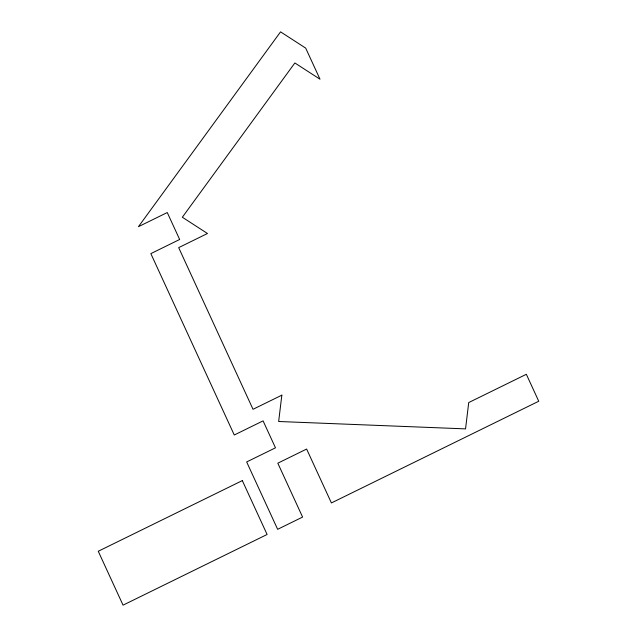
<?xml version="1.0" encoding="UTF-8"?>
<svg xmlns="http://www.w3.org/2000/svg" width="637" height="637" viewBox="0 0 637 637"><rect width="100%" height="100%" fill="white"/><g stroke="black" fill="none" stroke-linecap="round" stroke-linejoin="round"><path stroke-width="0.96" d="M281.841 395.163L278.656 421.495L465.543 428.884L468.721 402.56L526.345 374.293L538.743 401.238L331.407 502.943L306.628 449.053L277.812 463.187L302.599 517.077L277.644 529.315L246.662 461.952L275.479 447.819L263.081 420.874L234.273 435.007L150.842 253.622L179.658 239.488L167.26 212.543L138.452 226.676L280.559 31.85L305.696 48.117L320.013 79.227L294.867 62.959L182.341 217.233L207.479 233.5L178.671 247.634L253.024 409.296L281.841 395.163M242.315 480.601L98.257 551.26L123.045 605.15L267.102 534.483L242.315 480.601"/></g></svg>
